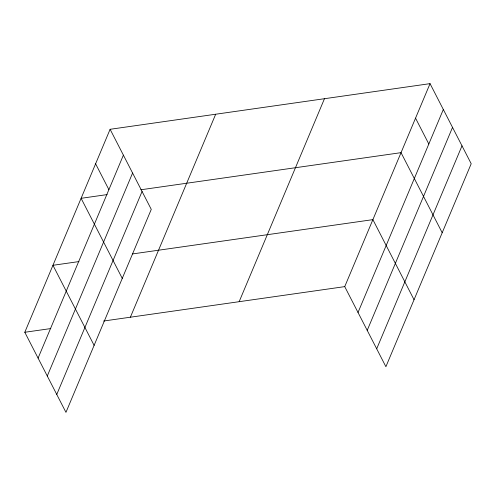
<?xml version="1.0" encoding="UTF-8"?>
<svg xmlns="http://www.w3.org/2000/svg" width="496" height="496" viewBox="0 0 496 496"><rect width="100%" height="100%" fill="white"/><g stroke="black" fill="none" stroke-linecap="round" stroke-linejoin="round"><path stroke-width="0.74" d="M110.106 129.295L151.268 209.374L65.956 412.356L24.8 332.27L110.106 129.295L430.044 83.644L471.2 163.73L385.894 366.705L344.732 286.626L430.044 83.644M38.087 358.118L123.392 155.143M47.281 376.018L132.593 173.036M56.761 394.456L142.067 191.481M130.38 317.211L215.686 114.229M239.159 301.686L324.465 98.71M358.019 312.474L443.325 109.492M367.214 330.367L452.526 127.391M376.693 348.812L461.999 145.83M107.117 194.593L81.102 198.307L122.264 278.392M140.777 189.788L401.035 152.656L442.196 232.742M78.963 261.578L52.954 265.292L94.11 345.371M132.519 253.933L372.887 219.641L414.042 299.727M24.8 332.27L50.809 328.563M103.602 321.03L344.732 286.626M415.543 118.147L428.823 144.001M95.604 163.798L108.891 189.646"/></g></svg>
